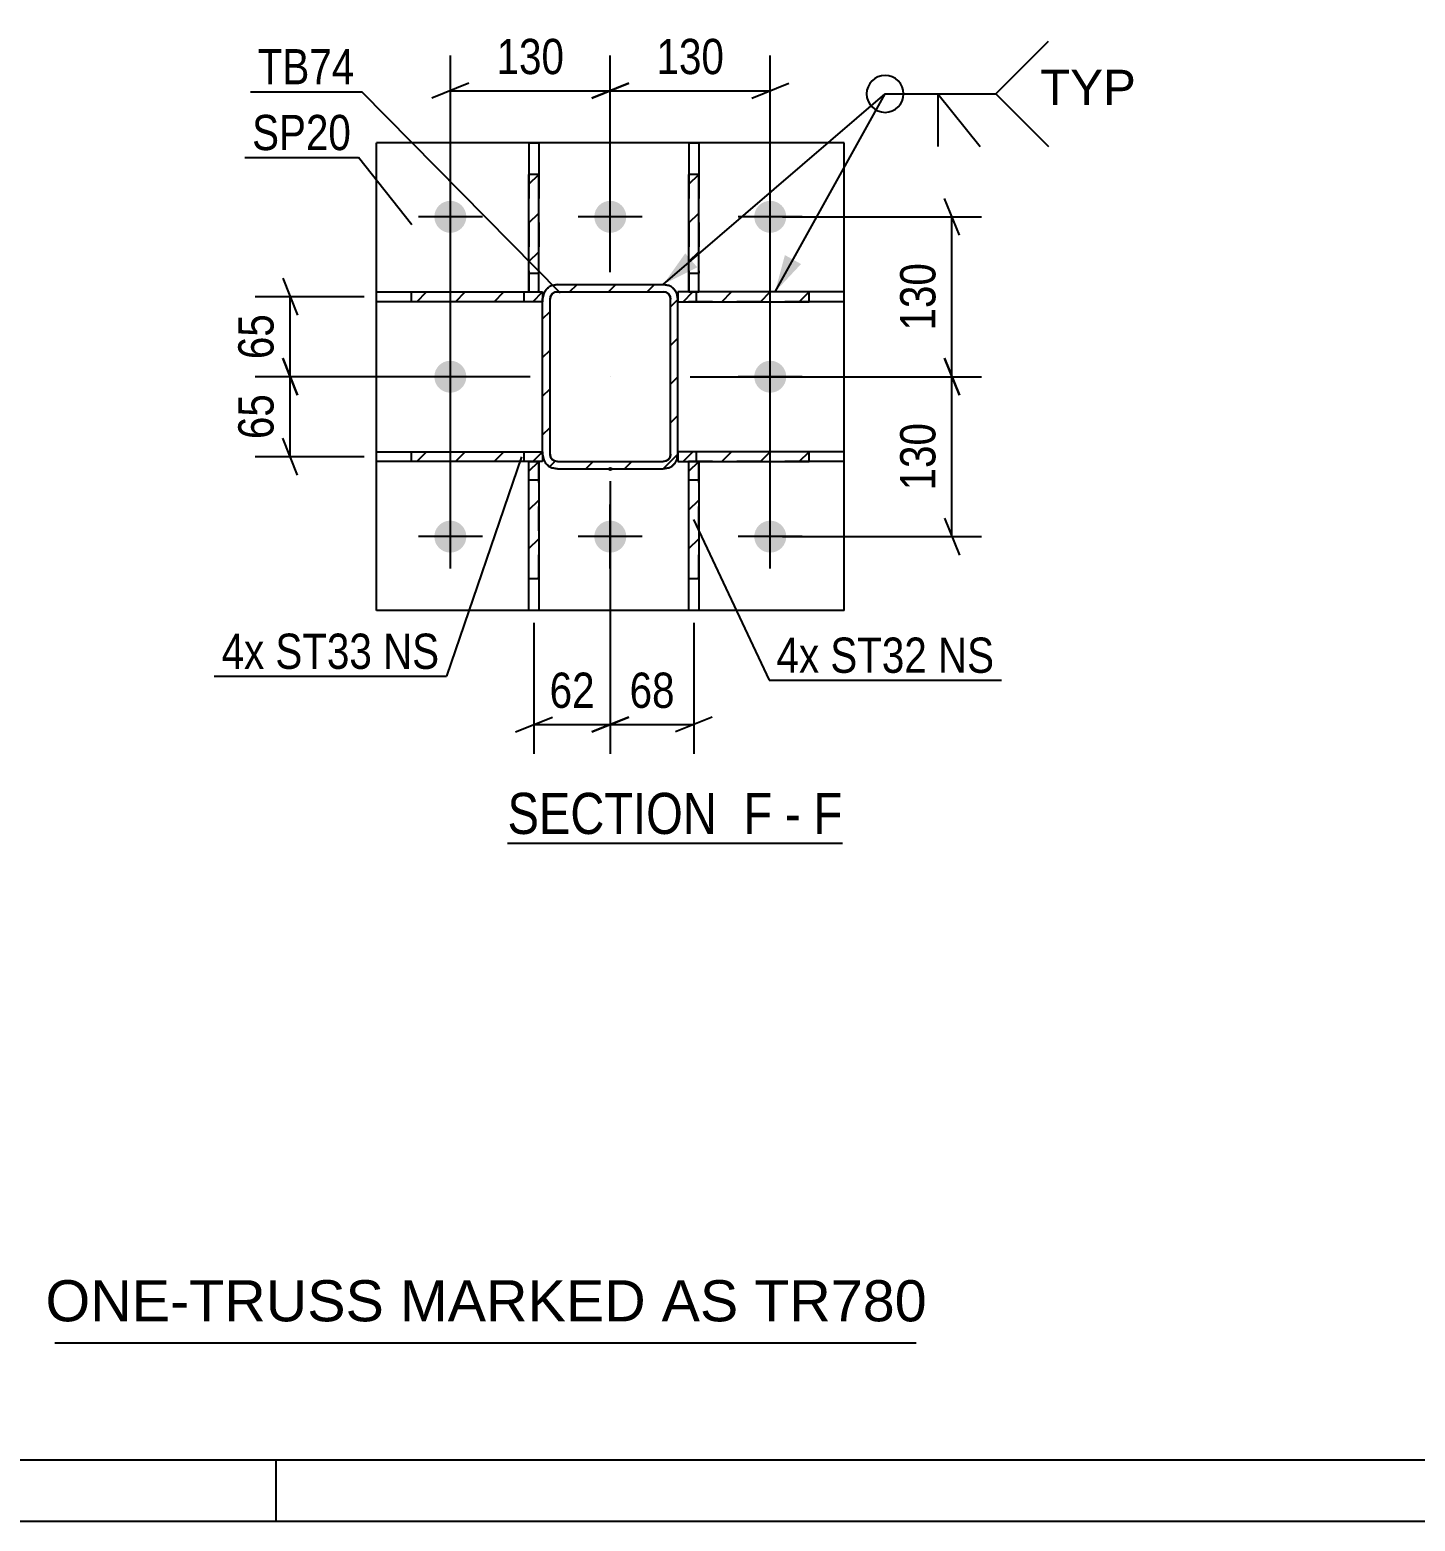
# Model space of a CAD drawing. Header units: millimetres. Extents: x -86 to 755, y -411 to 183.
# Drawn here: x 314.9 to 427.5, y -411.3 to -290 of the extents above; entities that cross this region are included whole.
import ezdxf

# ---------------------------------------------------------------- set-up
doc = ezdxf.new("R2010")
doc.units = ezdxf.units.MM
doc.linetypes.add('DXK_LINE_DOT2', pattern=[3.9198, 1.9599, -1.9599])
doc.linetypes.add('DXK_LINE_DOT3', pattern=[5.9187, 2.979, -0.9799, 0.9799, -0.9799])
doc.styles.add('Arial', font='arial.ttf', dxfattribs={"height": 0.2})
doc.styles.add('Arial Narrow', font='ARIALN.TTF', dxfattribs={"height": 0.2})

# ---------------------------------------------------------------- blocks, each defined once
blk = doc.blocks.new('Unknown-814409269-1133')
at = {"color": 5, "linetype": 'Continuous'}
for p, q in [((-81.11, -406.26), (749.89, -406.26)), ((334.89, -411.26), (334.89, -406.26)), ((-86.11, -411.26), (754.89, -411.26))]:
    blk.add_line(p, q, dxfattribs=at)
blk = doc.blocks.new('Unknown-814409269-15450')
at = {"color": 7, "linetype": 'Continuous'}
blk.add_line((316.89, -396.76), (386.89, -396.76), dxfattribs=at)
at = {"color": 7, "style": 'Arial'}
blk.add_text('ONE-TRUSS MARKED AS TR780', height=3.3428, dxfattribs=at).set_placement((316.14, -395.01))
blk = doc.blocks.new('Unknown-814409269-17 - 2026')
at = {"color": 6, "linetype": 'Continuous'}
blk.add_line((353.69, -356.14), (380.91, -356.14), dxfattribs=at)
at = {"color": 0, "linetype": 'Continuous'}
for points in [[(371.8, -355.39), (371.8, -351.89), (353.69, -351.89), (353.69, -355.39)], [(375.19, -355.39), (375.19, -351.89), (372.85, -351.89), (372.85, -355.39)], [(377.51, -355.39), (377.51, -351.89), (376.24, -351.89), (376.24, -355.39)], [(380.91, -355.39), (380.91, -351.89), (378.56, -351.89), (378.56, -355.39)]]:
    blk.add_wipeout(points, dxfattribs=at)
at = {"color": 7, "linetype": 'Continuous', "style": 'Arial Narrow'}
for s, p in [('SECTION ', (353.69, -355.39)), ('F', (372.85, -355.39)), ('F', (378.56, -355.39)), ('-', (376.24, -355.39))]:
    blk.add_text(s, height=3.34, dxfattribs=at).set_placement(p)
blk = doc.blocks.new('Part-814409269-2177 - 2026')
at = {"linetype": 'Continuous'}
h = blk.add_hatch(dxfattribs=at)
h.set_pattern_fill('', scale=0.7, style=0, pattern_type=0)
h.set_pattern_definition([(45, (378.191, -311.3175), (-1.57154, 1.57154), [])])
h.paths.add_polyline_path([(378.19, -312.12), (378.19, -311.32), (367.54, -311.32), (367.54, -312.12)])
at = {"color": 7, "linetype": 'DXK_LINE_DOT2'}
for p, q in [((378.19, -311.32), (367.54, -311.32)), ((367.54, -311.32), (367.54, -312.12)), ((369.04, -312.12), (369.04, -311.32)), ((378.19, -312.12), (367.54, -312.12))]:
    blk.add_line(p, q, dxfattribs=at)
at = {"color": 2, "linetype": 'Continuous'}
for p, q in [((378.19, -311.32), (367.54, -311.32)), ((367.54, -311.32), (367.54, -312.12)), ((381.04, -311.32), (378.19, -311.32)), ((378.19, -312.12), (378.19, -311.32)), ((381.04, -312.12), (381.04, -311.32)), ((367.54, -312.12), (378.19, -312.12)), ((381.04, -312.12), (378.19, -312.12))]:
    blk.add_line(p, q, dxfattribs=at)
blk = doc.blocks.new('Bolt-814409269-2119 - 2026')
at = {"linetype": 'Continuous'}
for points in [[(347.74, -305.22, -1), (350.34, -305.22, -1)], [(360.74, -305.22, -1), (363.34, -305.22, -1)], [(373.74, -305.22, -1), (376.34, -305.22, -1)], [(347.74, -318.22, -1), (350.34, -318.22, -1)], [(373.74, -318.22, -1), (376.34, -318.22, -1)], [(347.74, -331.22, -1), (350.34, -331.22, -1)], [(360.74, -331.22, -1), (363.34, -331.22, -1)], [(373.74, -331.22, -1), (376.34, -331.22, -1)]]:
    blk.add_hatch(color=1, dxfattribs=at).paths.add_polyline_path(points)
at = {"color": 1, "linetype": 'Continuous'}
for p, q in [((349.04, -307.82), (349.04, -302.62)), ((362.04, -307.82), (362.04, -302.62)), ((375.04, -307.82), (375.04, -302.62)), ((351.64, -305.22), (346.44, -305.22)), ((364.64, -305.22), (359.44, -305.22)), ((377.64, -305.22), (372.44, -305.22)), ((349.04, -320.82), (349.04, -315.62)), ((375.04, -320.82), (375.04, -315.62)), ((351.64, -318.22), (346.44, -318.22)), ((377.64, -318.22), (372.44, -318.22)), ((349.04, -333.82), (349.04, -328.62)), ((362.04, -333.82), (362.04, -328.62)), ((375.04, -333.82), (375.04, -328.62)), ((351.64, -331.22), (346.44, -331.22)), ((364.64, -331.22), (359.44, -331.22)), ((377.64, -331.22), (372.44, -331.22))]:
    blk.add_line(p, q, dxfattribs=at)
blk = doc.blocks.new('Part-814409269-2172 - 2026')
at = {"linetype": 'Continuous'}
h = blk.add_hatch(dxfattribs=at)
h.set_pattern_fill('', scale=0.7, style=0, pattern_type=0)
h.set_pattern_definition([(45, (378.191, -324.3175), (-1.57154, 1.57154), [])])
h.paths.add_polyline_path([(378.19, -325.12), (378.19, -324.32), (367.54, -324.32), (367.54, -325.12)])
at = {"color": 7, "linetype": 'DXK_LINE_DOT2'}
for p, q in [((378.19, -324.32), (367.54, -324.32)), ((367.54, -324.32), (367.54, -325.12)), ((369.04, -325.12), (369.04, -324.32)), ((378.19, -325.12), (367.54, -325.12))]:
    blk.add_line(p, q, dxfattribs=at)
at = {"color": 2, "linetype": 'Continuous'}
for p, q in [((378.19, -324.32), (367.54, -324.32)), ((367.54, -324.32), (367.54, -325.12)), ((381.04, -324.32), (378.19, -324.32)), ((378.19, -325.12), (378.19, -324.32)), ((381.04, -325.12), (381.04, -324.32)), ((367.54, -325.12), (378.19, -325.12)), ((381.04, -325.12), (378.19, -325.12))]:
    blk.add_line(p, q, dxfattribs=at)
blk = doc.blocks.new('Part-814409269-2156 - 2026')
at = {"color": 2, "linetype": 'Continuous'}
for p, q in [((343.04, -337.22), (343.04, -299.22)), ((381.04, -299.22), (343.04, -299.22)), ((381.04, -337.22), (381.04, -299.22)), ((381.04, -337.22), (343.04, -337.22))]:
    blk.add_line(p, q, dxfattribs=at)
blk = doc.blocks.new('Part-814409269-2194 - 2026')
at = {"linetype": 'Continuous'}
h = blk.add_hatch(dxfattribs=at)
h.set_pattern_fill('', scale=0.7, style=0, pattern_type=0)
h.set_pattern_definition([(45, (369.2274, -325.1076), (-1.57154, 1.57154), [])])
h.paths.add_polyline_path([(369.23, -334.66), (369.23, -325.11), (368.43, -325.11), (368.43, -334.66)])
at = {"color": 7, "linetype": 'DXK_LINE_DOT2'}
for p, q in [((368.43, -326.61), (368.43, -325.11)), ((368.43, -325.11), (369.23, -325.11)), ((369.23, -334.66), (369.23, -325.11)), ((368.43, -326.61), (369.23, -326.61)), ((368.43, -334.66), (368.43, -326.61))]:
    blk.add_line(p, q, dxfattribs=at)
at = {"color": 2, "linetype": 'Continuous'}
for p, q in [((368.43, -334.66), (368.43, -325.11)), ((368.43, -325.11), (369.23, -325.11)), ((369.23, -325.11), (369.23, -334.66)), ((368.43, -337.22), (368.43, -334.66)), ((369.23, -334.66), (368.43, -334.66)), ((369.23, -334.66), (369.23, -337.22)), ((369.23, -337.22), (368.43, -337.22))]:
    blk.add_line(p, q, dxfattribs=at)
blk = doc.blocks.new('Part-814409269-2178 - 2026')
at = {"linetype": 'Continuous'}
h = blk.add_hatch(dxfattribs=at)
h.set_pattern_fill('', scale=0.7, style=0, pattern_type=0)
h.set_pattern_definition([(45, (356.5428, -324.3178), (-1.57154, 1.57154), [])])
h.paths.add_polyline_path([(356.54, -325.12), (356.54, -324.32), (345.89, -324.32), (345.89, -325.12)])
at = {"color": 2, "linetype": 'Continuous'}
for p, q in [((343.04, -325.12), (343.04, -324.32)), ((343.04, -324.32), (345.89, -324.32)), ((345.89, -324.32), (356.54, -324.32)), ((345.89, -325.12), (345.89, -324.32)), ((356.54, -324.32), (356.54, -325.12)), ((345.89, -325.12), (343.04, -325.12)), ((356.54, -325.12), (345.89, -325.12))]:
    blk.add_line(p, q, dxfattribs=at)
at = {"color": 7, "linetype": 'DXK_LINE_DOT2'}
for p, q in [((345.89, -324.32), (356.54, -324.32)), ((355.04, -325.12), (355.04, -324.32)), ((356.54, -324.32), (356.54, -325.12)), ((356.54, -325.12), (345.89, -325.12))]:
    blk.add_line(p, q, dxfattribs=at)
blk = doc.blocks.new('Part-814409269-2179 - 2026')
at = {"linetype": 'Continuous'}
h = blk.add_hatch(dxfattribs=at)
h.set_pattern_fill('', scale=0.7, style=0, pattern_type=0)
h.set_pattern_definition([(45, (356.5429, -311.3178), (-1.57154, 1.57154), [])])
h.paths.add_polyline_path([(356.54, -312.12), (356.54, -311.32), (345.89, -311.32), (345.89, -312.12)])
at = {"color": 2, "linetype": 'Continuous'}
for p, q in [((343.04, -312.12), (343.04, -311.32)), ((343.04, -311.32), (345.89, -311.32)), ((345.89, -311.32), (356.54, -311.32)), ((345.89, -312.12), (345.89, -311.32)), ((356.54, -311.32), (356.54, -312.12)), ((345.89, -312.12), (343.04, -312.12)), ((356.54, -312.12), (345.89, -312.12))]:
    blk.add_line(p, q, dxfattribs=at)
at = {"color": 7, "linetype": 'DXK_LINE_DOT2'}
for p, q in [((345.89, -311.32), (356.54, -311.32)), ((355.04, -312.12), (355.04, -311.32)), ((356.54, -311.32), (356.54, -312.12)), ((356.54, -312.12), (345.89, -312.12))]:
    blk.add_line(p, q, dxfattribs=at)
blk = doc.blocks.new('Part-814409269-2195 - 2026')
at = {"linetype": 'Continuous'}
h = blk.add_hatch(dxfattribs=at)
h.set_pattern_fill('', scale=0.7, style=0, pattern_type=0)
h.set_pattern_definition([(45, (356.228, -325.1076), (-1.57154, 1.57154), [])])
h.paths.add_polyline_path([(356.23, -334.66), (356.23, -325.11), (355.43, -325.11), (355.43, -334.66)])
at = {"color": 7, "linetype": 'DXK_LINE_DOT2'}
for p, q in [((355.43, -326.61), (355.43, -325.11)), ((355.43, -325.11), (356.23, -325.11)), ((356.23, -334.66), (356.23, -325.11)), ((355.43, -326.61), (356.23, -326.61)), ((355.43, -334.66), (355.43, -326.61))]:
    blk.add_line(p, q, dxfattribs=at)
at = {"color": 2, "linetype": 'Continuous'}
for p, q in [((355.43, -334.66), (355.43, -325.11)), ((355.43, -325.11), (356.23, -325.11)), ((356.23, -325.11), (356.23, -334.66)), ((355.43, -337.22), (355.43, -334.66)), ((356.23, -334.66), (355.43, -334.66)), ((356.23, -334.66), (356.23, -337.22)), ((356.23, -337.22), (355.43, -337.22))]:
    blk.add_line(p, q, dxfattribs=at)
blk = doc.blocks.new('Part-814409269-2200 - 2026')
at = {"linetype": 'Continuous'}
h = blk.add_hatch(dxfattribs=at)
h.set_pattern_fill('', scale=0.7, style=0, pattern_type=0)
h.set_pattern_definition([(45, (369.227, -301.7714), (-1.57154, 1.57154), [])])
h.paths.add_polyline_path([(369.23, -311.31), (369.23, -301.77), (368.43, -301.77), (368.43, -311.31)])
at = {"color": 2, "linetype": 'Continuous'}
for p, q in [((368.43, -299.22), (368.43, -301.77)), ((368.43, -299.22), (369.23, -299.22)), ((369.23, -299.22), (369.23, -301.77)), ((368.43, -311.31), (368.43, -301.77)), ((369.23, -301.77), (368.43, -301.77)), ((369.23, -311.31), (369.23, -301.77)), ((368.43, -311.31), (369.23, -311.31))]:
    blk.add_line(p, q, dxfattribs=at)
at = {"color": 7, "linetype": 'DXK_LINE_DOT2'}
for p, q in [((368.43, -301.77), (368.43, -311.31)), ((369.23, -301.77), (369.23, -309.81)), ((368.43, -309.81), (369.23, -309.81)), ((369.23, -311.31), (369.23, -309.81)), ((368.43, -311.31), (369.23, -311.31))]:
    blk.add_line(p, q, dxfattribs=at)
blk = doc.blocks.new('Part-814409269-2201 - 2026')
at = {"linetype": 'Continuous'}
h = blk.add_hatch(dxfattribs=at)
h.set_pattern_fill('', scale=0.7, style=0, pattern_type=0)
h.set_pattern_definition([(45, (356.2275, -301.7713), (-1.57154, 1.57154), [])])
h.paths.add_polyline_path([(356.23, -311.31), (356.23, -301.77), (355.43, -301.77), (355.43, -311.31)])
at = {"color": 2, "linetype": 'Continuous'}
for p, q in [((355.43, -299.22), (355.43, -301.77)), ((355.43, -299.22), (356.23, -299.22)), ((356.23, -299.22), (356.23, -301.77)), ((355.43, -311.31), (355.43, -301.77)), ((356.23, -301.77), (355.43, -301.77)), ((356.23, -311.31), (356.23, -301.77)), ((355.43, -311.31), (356.23, -311.31))]:
    blk.add_line(p, q, dxfattribs=at)
at = {"color": 7, "linetype": 'DXK_LINE_DOT2'}
for p, q in [((355.43, -301.77), (355.43, -311.31)), ((356.23, -301.77), (356.23, -309.81)), ((355.43, -309.81), (356.23, -309.81)), ((356.23, -311.31), (356.23, -309.81)), ((355.43, -311.31), (356.23, -311.31))]:
    blk.add_line(p, q, dxfattribs=at)
blk = doc.blocks.new('Part-814409269-2214 - 2026')
at = {"linetype": 'Continuous'}
h = blk.add_hatch(dxfattribs=at)
h.set_pattern_fill('', scale=0.7, style=0, pattern_type=0)
h.set_pattern_definition([(45, (367.5429, -324.5156), (-1.57154, 1.57154), [])])
h.paths.add_polyline_path([(367.45, -324.97), (367.54, -324.52), (367.54, -311.92), (367.45, -311.46), (367.19, -311.07), (366.8, -310.81), (366.34, -310.72), (357.74, -310.72), (357.28, -310.81), (356.89, -311.07), (356.63, -311.46), (356.54, -311.92), (356.54, -324.52), (356.63, -324.97), (356.89, -325.36), (357.28, -325.62), (357.74, -325.72), (366.34, -325.72), (366.8, -325.62), (367.19, -325.36)])
h.paths.add_polyline_path([(366.57, -325.07), (366.34, -325.12), (357.74, -325.12), (357.51, -325.07), (357.32, -324.94), (357.19, -324.75), (357.14, -324.52), (357.14, -311.92), (357.19, -311.69), (357.32, -311.49), (357.51, -311.36), (357.74, -311.32), (366.34, -311.32), (366.57, -311.36), (366.77, -311.49), (366.9, -311.69), (366.94, -311.92), (366.94, -324.52), (366.9, -324.75), (366.77, -324.94)])
blk.add_hatch(color=30, dxfattribs=at).paths.add_polyline_path([(362.04, -325.82, -1), (362.04, -325.62, -1)])
at = {"color": 7, "linetype": 'DXK_LINE_DOT2'}
for p, q in [((356.54, -311.92), (356.63, -311.46)), ((357.32, -311.49), (357.19, -311.69)), ((357.28, -310.81), (357.74, -310.72)), ((357.51, -311.36), (357.32, -311.49)), ((357.74, -311.32), (357.51, -311.36)), ((357.74, -310.72), (366.34, -310.72)), ((357.74, -311.32), (366.34, -311.32)), ((366.34, -310.72), (366.8, -310.81)), ((366.57, -311.36), (366.34, -311.32)), ((366.77, -311.49), (366.57, -311.36)), ((366.9, -311.69), (366.77, -311.49)), ((367.45, -311.46), (367.54, -311.92)), ((356.54, -324.52), (356.54, -311.92)), ((357.19, -311.69), (357.14, -311.92)), ((357.14, -324.52), (357.14, -311.92)), ((366.94, -311.92), (366.9, -311.69)), ((366.94, -324.52), (366.94, -311.92)), ((367.54, -324.52), (367.54, -311.92)), ((356.63, -324.97), (356.54, -324.52)), ((357.14, -324.52), (357.19, -324.75)), ((357.19, -324.75), (357.32, -324.94)), ((366.77, -324.94), (366.9, -324.75)), ((366.9, -324.75), (366.94, -324.52)), ((367.54, -324.52), (367.45, -324.97)), ((357.74, -325.72), (357.28, -325.62)), ((357.32, -324.94), (357.51, -325.07)), ((357.51, -325.07), (357.74, -325.12)), ((357.74, -325.12), (366.34, -325.12)), ((357.74, -325.72), (366.34, -325.72)), ((366.34, -325.12), (366.57, -325.07)), ((366.8, -325.62), (366.34, -325.72)), ((366.57, -325.07), (366.77, -324.94))]:
    blk.add_line(p, q, dxfattribs=at)
at = {"color": 2, "linetype": 'Continuous'}
for p, q in [((356.63, -311.46), (356.54, -311.92)), ((357.19, -311.69), (357.32, -311.49)), ((357.74, -310.72), (357.28, -310.81)), ((357.32, -311.49), (357.51, -311.36)), ((357.51, -311.36), (357.74, -311.32)), ((357.74, -310.72), (366.34, -310.72)), ((357.74, -311.32), (366.34, -311.32)), ((366.8, -310.81), (366.34, -310.72)), ((366.34, -311.32), (366.57, -311.36)), ((366.57, -311.36), (366.77, -311.49)), ((366.77, -311.49), (366.9, -311.69)), ((367.54, -311.92), (367.45, -311.46)), ((356.54, -324.52), (356.54, -311.92)), ((357.14, -311.92), (357.19, -311.69)), ((357.14, -324.52), (357.14, -311.92)), ((366.9, -311.69), (366.94, -311.92)), ((366.94, -324.52), (366.94, -311.92)), ((367.54, -324.52), (367.54, -311.92)), ((356.54, -324.52), (356.63, -324.97)), ((357.19, -324.75), (357.14, -324.52)), ((357.32, -324.94), (357.19, -324.75)), ((366.9, -324.75), (366.77, -324.94)), ((366.94, -324.52), (366.9, -324.75)), ((367.45, -324.97), (367.54, -324.52)), ((357.28, -325.62), (357.74, -325.72)), ((357.51, -325.07), (357.32, -324.94)), ((357.74, -325.12), (357.51, -325.07)), ((357.74, -325.12), (366.34, -325.12)), ((357.74, -325.72), (366.34, -325.72)), ((366.57, -325.07), (366.34, -325.12)), ((366.34, -325.72), (366.8, -325.62)), ((366.77, -324.94), (366.57, -325.07))]:
    blk.add_line(p, q, dxfattribs=at)
at = {"color": 7, "linetype": 'DXK_LINE_DOT3'}
blk.add_line((362.04, -318.22), (362.04, -318.22), dxfattribs=at)
at = {"color": 30, "linetype": 'DXK_LINE_DOT3'}
blk.add_line((362.04, -325.72), (362.04, -325.72), dxfattribs=at)
at = {"color": 30, "linetype": 'Continuous'}
blk.add_circle((362.04, -325.72), 0.1, dxfattribs=at)
at = {"color": 7, "linetype": 'DXK_LINE_DOT2'}
for centre, start, end in [((357.74, -311.92), 112.5, 157.5), ((366.34, -311.92), 22.5, 67.5), ((357.74, -324.52), 202.5, 247.5), ((366.34, -324.52), 292.5, 337.5)]:
    blk.add_arc(centre, 1.2, start, end, dxfattribs=at)
at = {"color": 2, "linetype": 'Continuous'}
for centre, start, end in [((357.74, -311.92), 112.5, 157.5), ((366.34, -311.92), 22.5, 67.5), ((357.74, -324.52), 202.5, 247.5), ((366.34, -324.52), 292.5, 337.5)]:
    blk.add_arc(centre, 1.2, start, end, dxfattribs=at)
blk = doc.blocks.new('StraightDimension-814409269-2285 - 2026')
at = {"color": 7, "linetype": 'Continuous'}
for p, q in [((335.42, -316.72), (336.62, -319.72)), ((355.54, -318.22), (333.17, -318.22)), ((336.02, -324.72), (336.02, -318.22)), ((336.62, -326.22), (335.42, -323.22)), ((342.04, -324.72), (333.17, -324.72))]:
    blk.add_line(p, q, dxfattribs=at)
at = {"color": 0}
blk.add_wipeout([(335.27, -319.04), (331.07, -319.04), (331.07, -323.89), (335.27, -323.89)], dxfattribs=at)
at = {"color": 3, "style": 'Arial Narrow'}
blk.add_text('65', height=2.863, rotation=90.0002, dxfattribs=at).set_placement((334.67, -323.29))
blk = doc.blocks.new('StraightDimension-814409269-2235 - 2026')
at = {"color": 7, "linetype": 'Continuous'}
for p, q in [((362.04, -326.72), (362.04, -348.89)), ((368.83, -338.22), (368.83, -348.89)), ((360.54, -347.09), (363.54, -345.89)), ((362.04, -346.49), (368.83, -346.49)), ((370.33, -345.89), (367.33, -347.09))]:
    blk.add_line(p, q, dxfattribs=at)
at = {"color": 0}
blk.add_wipeout([(367.86, -345.74), (367.86, -341.54), (363.01, -341.54), (363.01, -345.74)], dxfattribs=at)
at = {"color": 3, "style": 'Arial Narrow'}
blk.add_text('68', height=2.863, dxfattribs=at).set_placement((363.61, -345.14))
blk = doc.blocks.new('StraightDimension-814409269-2246 - 2026')
at = {"color": 7, "linetype": 'Continuous'}
for p, q in [((362.04, -326.72), (362.04, -348.89)), ((355.83, -338.22), (355.83, -348.89)), ((354.33, -347.09), (357.33, -345.89)), ((355.83, -346.49), (362.04, -346.49)), ((363.54, -345.89), (360.54, -347.09))]:
    blk.add_line(p, q, dxfattribs=at)
at = {"color": 0}
blk.add_wipeout([(361.36, -345.74), (361.36, -341.54), (356.51, -341.54), (356.51, -345.74)], dxfattribs=at)
at = {"color": 3, "style": 'Arial Narrow'}
blk.add_text('62', height=2.863, dxfattribs=at).set_placement((357.11, -345.14))
blk = doc.blocks.new('StraightDimension-814409269-2256 - 2026')
at = {"color": 7, "linetype": 'Continuous'}
for p, q in [((390.41, -319.72), (389.21, -316.72)), ((368.54, -318.22), (392.21, -318.22)), ((389.81, -331.22), (389.81, -318.22)), ((389.21, -329.72), (390.41, -332.72)), ((376.04, -331.22), (392.21, -331.22))]:
    blk.add_line(p, q, dxfattribs=at)
at = {"color": 0}
blk.add_wipeout([(389.06, -321.37), (384.86, -321.37), (384.86, -328.06), (389.06, -328.06)], dxfattribs=at)
at = {"color": 3, "style": 'Arial Narrow'}
blk.add_text('130', height=2.863, rotation=90.0002, dxfattribs=at).set_placement((388.46, -327.46))
blk = doc.blocks.new('StraightDimension-814409269-2268 - 2026')
at = {"color": 7, "linetype": 'Continuous'}
for p, q in [((390.41, -306.72), (389.21, -303.72)), ((376.04, -305.22), (392.21, -305.22)), ((389.81, -318.22), (389.81, -305.22)), ((389.21, -316.72), (390.41, -319.72)), ((368.54, -318.22), (392.21, -318.22))]:
    blk.add_line(p, q, dxfattribs=at)
at = {"color": 0}
blk.add_wipeout([(389.06, -308.37), (384.86, -308.37), (384.86, -315.06), (389.06, -315.06)], dxfattribs=at)
at = {"color": 3, "style": 'Arial Narrow'}
blk.add_text('130', height=2.863, rotation=90.0002, dxfattribs=at).set_placement((388.46, -314.46))
blk = doc.blocks.new('StraightDimension-814409269-2279 - 2026')
at = {"color": 7, "linetype": 'Continuous'}
for p, q in [((335.42, -310.22), (336.62, -313.22)), ((342.04, -311.72), (333.17, -311.72)), ((336.02, -318.22), (336.02, -311.72)), ((336.62, -319.72), (335.42, -316.72)), ((355.54, -318.22), (333.17, -318.22))]:
    blk.add_line(p, q, dxfattribs=at)
at = {"color": 0}
blk.add_wipeout([(335.27, -312.54), (331.07, -312.54), (331.07, -317.39), (335.27, -317.39)], dxfattribs=at)
at = {"color": 3, "style": 'Arial Narrow'}
blk.add_text('65', height=2.863, rotation=90.0002, dxfattribs=at).set_placement((334.67, -316.79))
blk = doc.blocks.new('StraightDimension-814409269-2293 - 2026')
at = {"color": 7, "linetype": 'Continuous'}
for p, q in [((349.04, -330.22), (349.04, -292.12)), ((362.04, -309.72), (362.04, -292.12)), ((350.54, -294.37), (347.54, -295.57)), ((360.54, -295.57), (363.54, -294.37)), ((349.04, -294.97), (362.04, -294.97))]:
    blk.add_line(p, q, dxfattribs=at)
at = {"color": 0}
blk.add_wipeout([(358.89, -294.22), (358.89, -290.02), (352.2, -290.02), (352.2, -294.22)], dxfattribs=at)
at = {"color": 3, "style": 'Arial Narrow'}
blk.add_text('130', height=2.863, dxfattribs=at).set_placement((352.8, -293.62))
blk = doc.blocks.new('StraightDimension-814409269-2302 - 2026')
at = {"color": 7, "linetype": 'Continuous'}
for p, q in [((362.04, -309.72), (362.04, -292.12)), ((375.04, -330.22), (375.04, -292.12)), ((363.54, -294.37), (360.54, -295.57)), ((373.54, -295.57), (376.54, -294.37)), ((362.04, -294.97), (375.04, -294.97))]:
    blk.add_line(p, q, dxfattribs=at)
at = {"color": 0}
blk.add_wipeout([(371.89, -294.22), (371.89, -290.02), (365.2, -290.02), (365.2, -294.22)], dxfattribs=at)
at = {"color": 3, "style": 'Arial Narrow'}
blk.add_text('130', height=2.863, dxfattribs=at).set_placement((365.8, -293.62))
blk = doc.blocks.new('Mark-814409269-2152 - 2026')
at = {"color": 0}
blk.add_wipeout([(340.97, -299.8), (340.97, -296.8), (332.93, -296.8), (332.93, -299.8)], dxfattribs=at)
blk.add_wipeout([(340.97, -299.8), (340.97, -296.8), (332.93, -296.8), (332.93, -299.8)], dxfattribs=at)
at = {"color": 30, "linetype": 'Continuous'}
for p in [(332.33, -300.4), (345.92, -305.88)]:
    blk.add_line(p, (341.57, -300.4), dxfattribs=at)
at = {"color": 3, "style": 'Arial Narrow'}
blk.add_text('SP20', height=2.863, dxfattribs=at).set_placement((332.93, -299.8))
blk = doc.blocks.new('Mark-814409269-2210 - 2026')
at = {"color": 0}
blk.add_wipeout([(341.25, -294.45), (341.25, -291.45), (333.39, -291.45), (333.39, -294.45)], dxfattribs=at)
blk.add_wipeout([(341.25, -294.45), (341.25, -291.45), (333.39, -291.45), (333.39, -294.45)], dxfattribs=at)
at = {"color": 30, "linetype": 'Continuous'}
for p in [(332.79, -295.05), (357.99, -311.42)]:
    blk.add_line(p, (341.85, -295.05), dxfattribs=at)
at = {"color": 3, "style": 'Arial Narrow'}
blk.add_text('TB74', height=2.863, dxfattribs=at).set_placement((333.39, -294.45))
blk = doc.blocks.new('WeldMark-814409269-2311 - 2026')
at = {"linetype": 'Continuous'}
for points in [[(369.11, -309.33), (366.34, -310.72), (368.13, -308.19)], [(377.54, -309.06), (375.43, -311.32), (376.23, -308.33)]]:
    blk.add_hatch(color=30, dxfattribs=at).paths.add_polyline_path(points)
at = {"color": 30, "linetype": 'Continuous'}
for p, q in [((366.34, -310.72), (384.37, -295.23)), ((375.43, -311.32), (384.37, -295.23)), ((384.37, -295.23), (393.37, -295.23))]:
    blk.add_line(p, q, dxfattribs=at)
at = {"color": 3, "linetype": 'Continuous'}
for q in [(392.09, -299.51), (388.66, -299.51)]:
    blk.add_line((388.66, -295.23), q, dxfattribs=at)
for start, end in [(90, 270), (270, 90)]:
    blk.add_arc((384.37, -295.23), 1.5, start, end, dxfattribs=at)
at = {"color": 0, "linetype": 'Continuous'}
blk.add_wipeout([(404.75, -296.13), (404.75, -293.13), (396.97, -293.13), (396.97, -296.13)], dxfattribs=at)
blk.add_wipeout([(404.75, -296.13), (404.75, -293.13), (396.97, -293.13), (396.97, -296.13)], dxfattribs=at)
at = {"color": 3, "linetype": 'Continuous'}
for q in [(397.66, -290.94), (397.66, -299.51)]:
    blk.add_line((393.37, -295.23), q, dxfattribs=at)
at = {"color": 3, "linetype": 'Continuous', "style": 'Arial'}
blk.add_text('TYP', height=2.865, dxfattribs=at).set_placement((396.97, -296.13))
blk = doc.blocks.new('MarkSet-814409269-2361 - 2026')
at = {"color": 0}
for points in [[(379.02, -342.29), (379.02, -339.29), (375.55, -339.29), (375.55, -342.29)], [(387.77, -342.29), (387.77, -339.29), (379.92, -339.29), (379.92, -342.29)], [(393.24, -342.29), (393.24, -339.29), (388.67, -339.29), (388.67, -342.29)]]:
    blk.add_wipeout(points, dxfattribs=at)
for points in [[(379.02, -342.29), (379.02, -339.29), (375.55, -339.29), (375.55, -342.29)], [(387.77, -342.29), (387.77, -339.29), (379.92, -339.29), (379.92, -342.29)], [(393.24, -342.29), (393.24, -339.29), (388.67, -339.29), (388.67, -342.29)]]:
    blk.add_wipeout(points, dxfattribs=at)
at = {"color": 30, "linetype": 'Continuous'}
for p, q in [((368.81, -329.82), (374.95, -342.89)), ((374.95, -342.89), (393.84, -342.89))]:
    blk.add_line(p, q, dxfattribs=at)
at = {"color": 3, "style": 'Arial Narrow'}
for s, p in [('4x', (375.55, -342.29)), ('ST32', (379.92, -342.29)), ('NS', (388.67, -342.29))]:
    blk.add_text(s, height=2.863, dxfattribs=at).set_placement(p)
blk = doc.blocks.new('MarkSet-814409269-2391 - 2026')
at = {"color": 0}
for points in [[(333.92, -341.97), (333.92, -338.97), (330.45, -338.97), (330.45, -341.97)], [(342.67, -341.97), (342.67, -338.97), (334.82, -338.97), (334.82, -341.97)], [(348.14, -341.97), (348.14, -338.97), (343.57, -338.97), (343.57, -341.97)]]:
    blk.add_wipeout(points, dxfattribs=at)
for points in [[(333.92, -341.97), (333.92, -338.97), (330.45, -338.97), (330.45, -341.97)], [(342.67, -341.97), (342.67, -338.97), (334.82, -338.97), (334.82, -341.97)], [(348.14, -341.97), (348.14, -338.97), (343.57, -338.97), (343.57, -341.97)]]:
    blk.add_wipeout(points, dxfattribs=at)
at = {"color": 30, "linetype": 'Continuous'}
for p in [(354.81, -324.74), (329.85, -342.57)]:
    blk.add_line(p, (348.74, -342.57), dxfattribs=at)
at = {"color": 3, "style": 'Arial Narrow'}
for s, p in [('4x', (330.45, -341.97)), ('ST33', (334.82, -341.97)), ('NS', (343.57, -341.97))]:
    blk.add_text(s, height=2.863, dxfattribs=at).set_placement(p)

msp = doc.modelspace()

# ---------------------------------------------------------------- block references
for name in ['Unknown-814409269-1133', 'Part-814409269-2156 - 2026', 'Part-814409269-2201 - 2026', 'Part-814409269-2200 - 2026', 'Bolt-814409269-2119 - 2026', 'Part-814409269-2179 - 2026', 'Part-814409269-2214 - 2026', 'Part-814409269-2177 - 2026', 'Part-814409269-2178 - 2026', 'Part-814409269-2172 - 2026', 'Part-814409269-2195 - 2026', 'Part-814409269-2194 - 2026', 'Unknown-814409269-15450']:
    msp.add_blockref(name, (0, 0))

# ---------------------------------------------------------------- next in the draw order: block references
for name in ['Mark-814409269-2152 - 2026', 'StraightDimension-814409269-2285 - 2026', 'StraightDimension-814409269-2235 - 2026', 'Unknown-814409269-17 - 2026']:
    msp.add_blockref(name, (0, 0))

# ---------------------------------------------------------------- next in the draw order: block references
for name in ['StraightDimension-814409269-2279 - 2026', 'StraightDimension-814409269-2256 - 2026', 'StraightDimension-814409269-2246 - 2026']:
    msp.add_blockref(name, (0, 0))

# ---------------------------------------------------------------- next in the draw order: block references
for name in ['StraightDimension-814409269-2293 - 2026', 'StraightDimension-814409269-2268 - 2026']:
    msp.add_blockref(name, (0, 0))

# ---------------------------------------------------------------- next in the draw order: block references
for name in ['StraightDimension-814409269-2302 - 2026', 'Mark-814409269-2210 - 2026', 'MarkSet-814409269-2391 - 2026']:
    msp.add_blockref(name, (0, 0))

# ---------------------------------------------------------------- next in the draw order: block references
for name in ['WeldMark-814409269-2311 - 2026', 'MarkSet-814409269-2361 - 2026']:
    msp.add_blockref(name, (0, 0))

doc.saveas('drawing.dxf')
